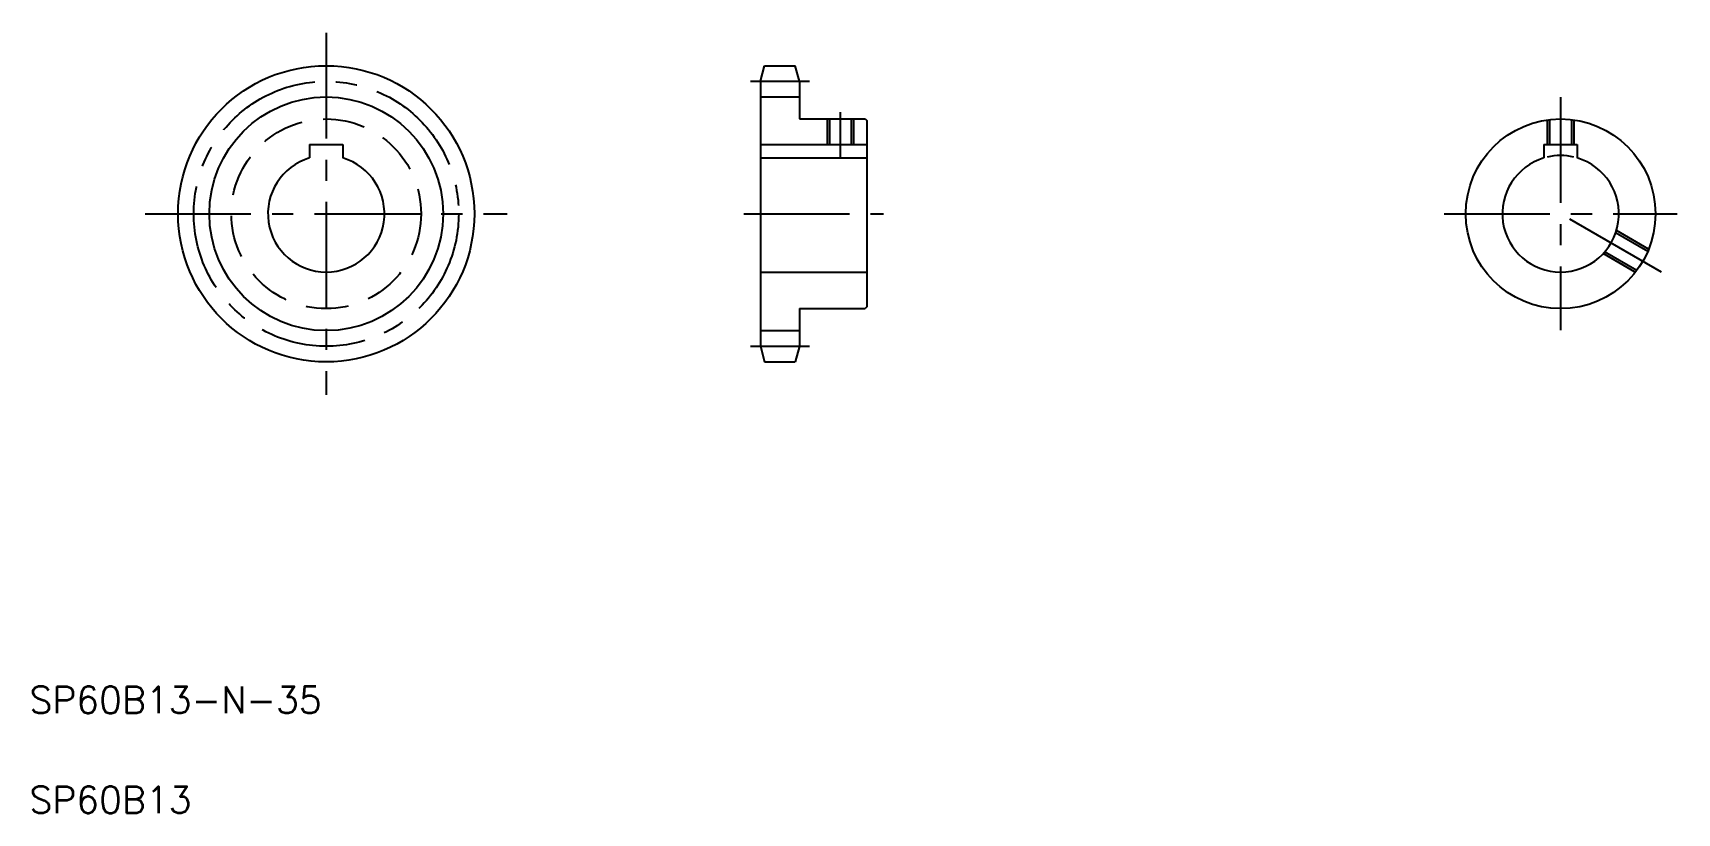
# Model space of a CAD drawing. Extents: x 21 to 515, y 20 to 254.
import ezdxf

# ---------------------------------------------------------------- set-up
doc = ezdxf.new("R2010")
doc.units = 0
doc.linetypes.add('CENTER', pattern=[50.8, 31.75, -6.35, 6.35, -6.35])
doc.linetypes.add('DASHED', pattern=[19.05, 12.7, -6.35])
doc.layers.get('0').update_dxf_attribs({"linetype": 'CONTINUOUS'})
doc.layers.add('CENTER', color=1, linetype='CENTER')
doc.styles.get("Standard").update_dxf_attribs({"font": 'txt', "bigfont": 'BIGFONT'})

msp = doc.modelspace()

# ---------------------------------------------------------------- linework, layer by layer
at = {"color": 7, "linetype": 'CONTINUOUS'}
for p, q in [((239.6, 239.87), (240.86, 244.57)), ((240.86, 244.57), (250.04, 244.57)), ((251.3, 239.87), (250.04, 244.57)), ((239.6, 239.87), (239.6, 160.27)), ((251.3, 239.87), (251.3, 228.57)), ((239.6, 235.17), (251.3, 235.17)), ((251.3, 228.57), (271.1, 228.57)), ((260.3, 228.57), (260.3, 220.87)), ((266.9, 228.57), (266.9, 220.87)), ((271.1, 228.57), (271.6, 228.07)), ((271.6, 228.07), (271.6, 172.07)), ((104.15, 220.87), (114.15, 220.87)), ((104.15, 220.87), (104.15, 216.84)), ((114.15, 220.87), (114.15, 216.84)), ((239.6, 220.87), (271.6, 220.87)), ((474.99, 220.87), (484.99, 220.87)), ((474.99, 220.87), (474.99, 216.84)), ((484.99, 220.87), (484.99, 216.84)), ((239.6, 216.84), (271.6, 216.84)), ((239.6, 182.57), (271.6, 182.57)), ((251.3, 171.57), (271.1, 171.57)), ((251.3, 171.57), (251.3, 160.27)), ((256.25, 171.57), (256.25, 171.57)), ((261.2, 171.57), (261.2, 171.57)), ((271.6, 172.07), (271.1, 171.57)), ((239.6, 164.97), (251.3, 164.97)), ((239.6, 160.27), (240.86, 155.57)), ((251.3, 160.27), (250.04, 155.57)), ((240.86, 155.57), (250.04, 155.57))]:
    msp.add_line(p, q, dxfattribs=at)
at = {"color": 3, "linetype": 'CONTINUOUS'}
for p, q in [((259.6, 228.57), (259.6, 220.87)), ((267.6, 228.57), (267.6, 220.87))]:
    msp.add_line(p, q, dxfattribs=at)
at = {"color": 3, "linetype": 'DASHED'}
for p, q in [((475.99, 228.29), (475.99, 220.87)), ((476.69, 228.38), (476.69, 220.87)), ((483.29, 228.38), (483.29, 220.87)), ((483.99, 228.29), (483.99, 220.87)), ((506.16, 188.78), (496.52, 194.34)), ((506.43, 189.43), (496.74, 195.02)), ((502.43, 182.5), (492.74, 188.09)), ((502.86, 183.06), (493.22, 188.62))]:
    msp.add_line(p, q, dxfattribs=at)
at = {"color": 7, "linetype": 'CONTINUOUS'}
for centre, radius in [((109.15, 200.07), 44.5), ((479.99, 200.07), 28.5)]:
    msp.add_circle(centre, radius, dxfattribs=at)
at = {"color": 3, "linetype": 'CONTINUOUS'}
msp.add_circle((109.15, 200.07), 35.1, dxfattribs=at)
at = {"color": 3, "linetype": 'DASHED'}
msp.add_circle((109.15, 200.07), 28.5, dxfattribs=at)
at = {"color": 3, "linetype": 'CONTINUOUS'}
msp.add_arc((479.99, 200.07), 17.5, 76.787, 103.213, dxfattribs=at)
at = {"color": 7, "linetype": 'CONTINUOUS'}
for centre in [(109.15, 200.07), (479.99, 200.07)]:
    msp.add_arc(centre, 17.5, 106.6015, 73.3985, dxfattribs=at)
at = {"layer": 'CENTER', "color": 1, "linetype": 'CENTER'}
for p, q in [((109.15, 254.42), (109.15, 145.72)), ((236.6, 239.87), (254.3, 239.87)), ((479.99, 235.07), (479.99, 165.07)), ((263.6, 230.57), (263.6, 216.77)), ((54.8, 200.07), (163.5, 200.07)), ((234.6, 200.07), (276.6, 200.07)), ((444.99, 200.07), (514.99, 200.07)), ((510.3, 182.57), (479.99, 200.07)), ((236.6, 160.27), (254.3, 160.27))]:
    msp.add_line(p, q, dxfattribs=at)
msp.add_circle((109.15, 200.07), 39.8, dxfattribs=at)

# ---------------------------------------------------------------- texts
at = {"color": 7, "linetype": 'CONTINUOUS'}
for s, p in [('SP60B13-N-35', (20, 50)), ('SP60B13', (20, 20))]:
    msp.add_text(s, height=8, dxfattribs=at).set_placement(p)

doc.saveas('drawing.dxf')
